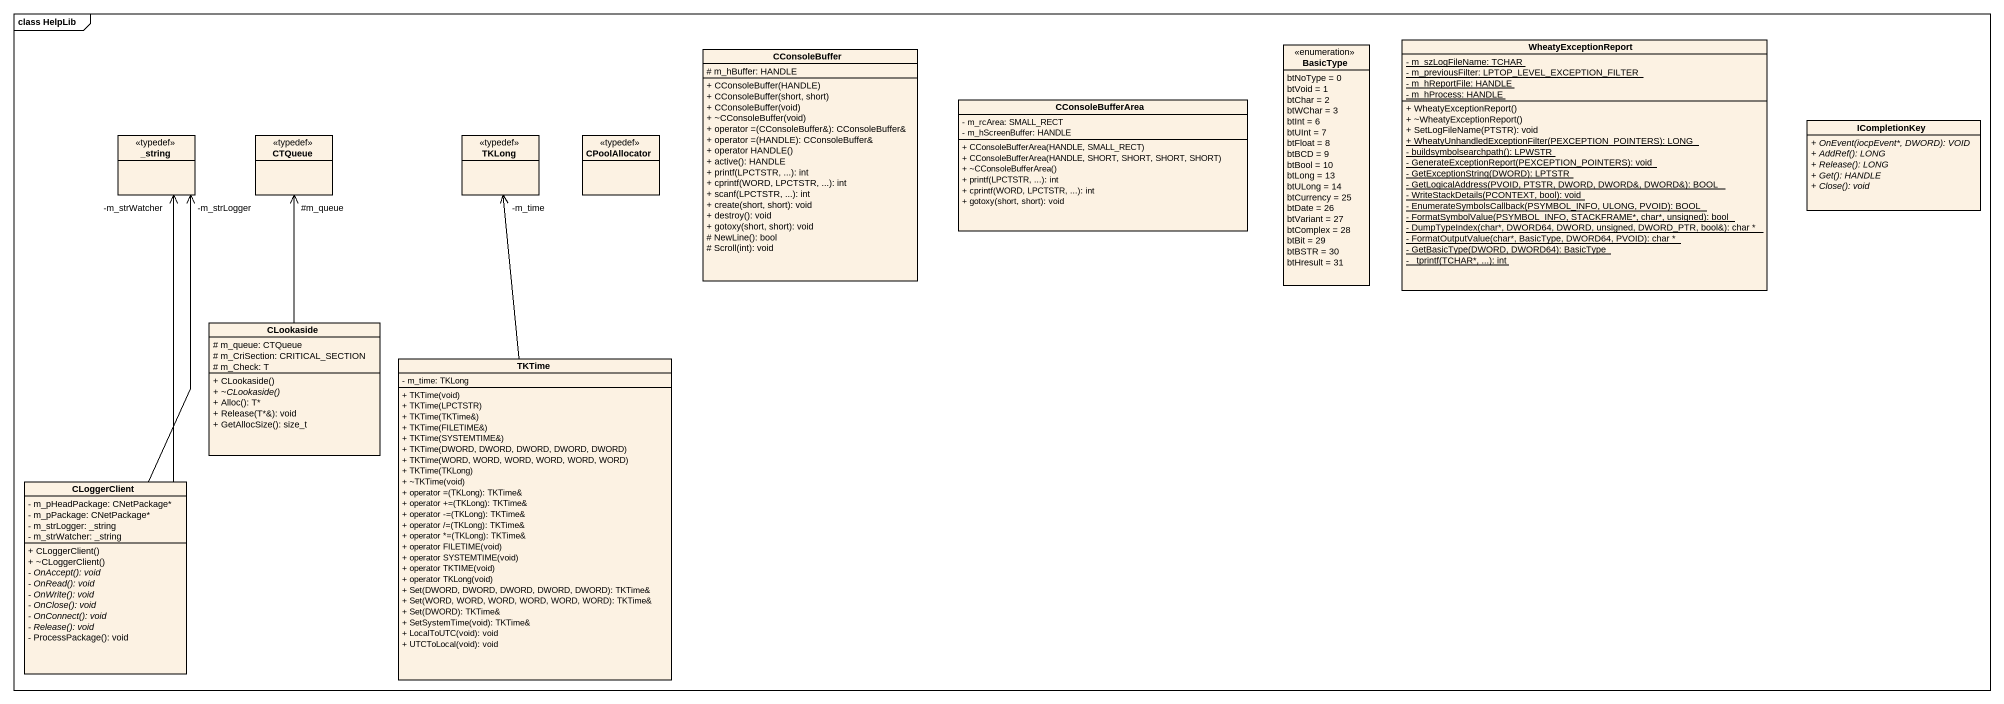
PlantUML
@startuml
mainframe class HelpLib
hide circle
hide empty members
skinparam classAttributeIconSize 0
class CConsoleBuffer {
  # m_hBuffer: HANDLE
  + CConsoleBuffer(HANDLE)
  + CConsoleBuffer(short, short)
  + CConsoleBuffer(void)
  + ~CConsoleBuffer(void)
  + operator =(CConsoleBuffer&): CConsoleBuffer&
  + operator =(HANDLE): CConsoleBuffer&
  + operator HANDLE()
  + active(): HANDLE
  + printf(LPCTSTR, ...): int
  + cprintf(WORD, LPCTSTR, ...): int
  + scanf(LPCTSTR, ...): int
  + create(short, short): void
  + destroy(): void
  + gotoxy(short, short): void
  # NewLine(): bool
  # Scroll(int): void
}
enum BasicType {
  btNoType = 0
  btVoid = 1
  btChar = 2
  btWChar = 3
  btInt = 6
  btUInt = 7
  btFloat = 8
  btBCD = 9
  btBool = 10
  btLong = 13
  btULong = 14
  btCurrency = 25
  btDate = 26
  btVariant = 27
  btComplex = 28
  btBit = 29
  btBSTR = 30
  btHresult = 31
}
class WheatyExceptionReport {
  {static} - m_szLogFileName: TCHAR
  {static} - m_previousFilter: LPTOP_LEVEL_EXCEPTION_FILTER
  {static} - m_hReportFile: HANDLE
  {static} - m_hProcess: HANDLE
  + WheatyExceptionReport()
  + ~WheatyExceptionReport()
  + SetLogFileName(PTSTR): void
  {static} + WheatyUnhandledExceptionFilter(PEXCEPTION_POINTERS): LONG
  {static} - buildsymbolsearchpath(): LPWSTR
  {static} - GenerateExceptionReport(PEXCEPTION_POINTERS): void
  {static} - GetExceptionString(DWORD): LPTSTR
  {static} - GetLogicalAddress(PVOID, PTSTR, DWORD, DWORD&, DWORD&): BOOL
  {static} - WriteStackDetails(PCONTEXT, bool): void
  {static} - EnumerateSymbolsCallback(PSYMBOL_INFO, ULONG, PVOID): BOOL
  {static} - FormatSymbolValue(PSYMBOL_INFO, STACKFRAME*, char*, unsigned): bool
  {static} - DumpTypeIndex(char*, DWORD64, DWORD, unsigned, DWORD_PTR, bool&): char *
  {static} - FormatOutputValue(char*, BasicType, DWORD64, PVOID): char *
  {static} - GetBasicType(DWORD, DWORD64): BasicType
  {static} - _tprintf(TCHAR*, ...): int
}
class CConsoleBufferArea {
  - m_rcArea: SMALL_RECT
  - m_hScreenBuffer: HANDLE
  + CConsoleBufferArea(HANDLE, SMALL_RECT)
  + CConsoleBufferArea(HANDLE, SHORT, SHORT, SHORT, SHORT)
  + ~CConsoleBufferArea()
  + printf(LPCTSTR, ...): int
  + cprintf(WORD, LPCTSTR, ...): int
  + gotoxy(short, short): void
}
class "_string" as string <<typedef>>
class CTQueue <<typedef>>
class TKLong <<typedef>>
class CPoolAllocator <<typedef>>
class ICompletionKey {
  {abstract} + OnEvent(iocpEvent*, DWORD): VOID
  {abstract} + AddRef(): LONG
  {abstract} + Release(): LONG
  {abstract} + Get(): HANDLE
  {abstract} + Close(): void
}
class CLookaside {
  # m_queue: CTQueue
  # m_CriSection: CRITICAL_SECTION
  # m_Check: T
  + CLookaside()
  {abstract} + ~CLookaside()
  + Alloc(): T*
  + Release(T*&): void
  + GetAllocSize(): size_t
}
class TKTime {
  - m_time: TKLong
  + TKTime(void)
  + TKTime(LPCTSTR)
  + TKTime(TKTime&)
  + TKTime(FILETIME&)
  + TKTime(SYSTEMTIME&)
  + TKTime(DWORD, DWORD, DWORD, DWORD, DWORD)
  + TKTime(WORD, WORD, WORD, WORD, WORD, WORD)
  + TKTime(TKLong)
  + ~TKTime(void)
  + operator =(TKLong): TKTime&
  + operator +=(TKLong): TKTime&
  + operator -=(TKLong): TKTime&
  + operator /=(TKLong): TKTime&
  + operator *=(TKLong): TKTime&
  + operator FILETIME(void)
  + operator SYSTEMTIME(void)
  + operator TKTIME(void)
  + operator TKLong(void)
  + Set(DWORD, DWORD, DWORD, DWORD, DWORD): TKTime&
  + Set(WORD, WORD, WORD, WORD, WORD, WORD): TKTime&
  + Set(DWORD): TKTime&
  + SetSystemTime(void): TKTime&
  + LocalToUTC(void): void
  + UTCToLocal(void): void
}
class CLoggerClient {
  - m_pHeadPackage: CNetPackage*
  - m_pPackage: CNetPackage*
  - m_strLogger: _string
  - m_strWatcher: _string
  + CLoggerClient()
  + ~CLoggerClient()
  {abstract} - OnAccept(): void
  {abstract} - OnRead(): void
  {abstract} - OnWrite(): void
  {abstract} - OnClose(): void
  {abstract} - OnConnect(): void
  {abstract} - Release(): void
  - ProcessPackage(): void
}
CLookaside -up-> "#m_queue" CTQueue
TKTime -up-> "-m_time" TKLong
CLoggerClient -up-> "-m_strLogger" string
CLoggerClient -up-> "-m_strWatcher" string
@enduml
